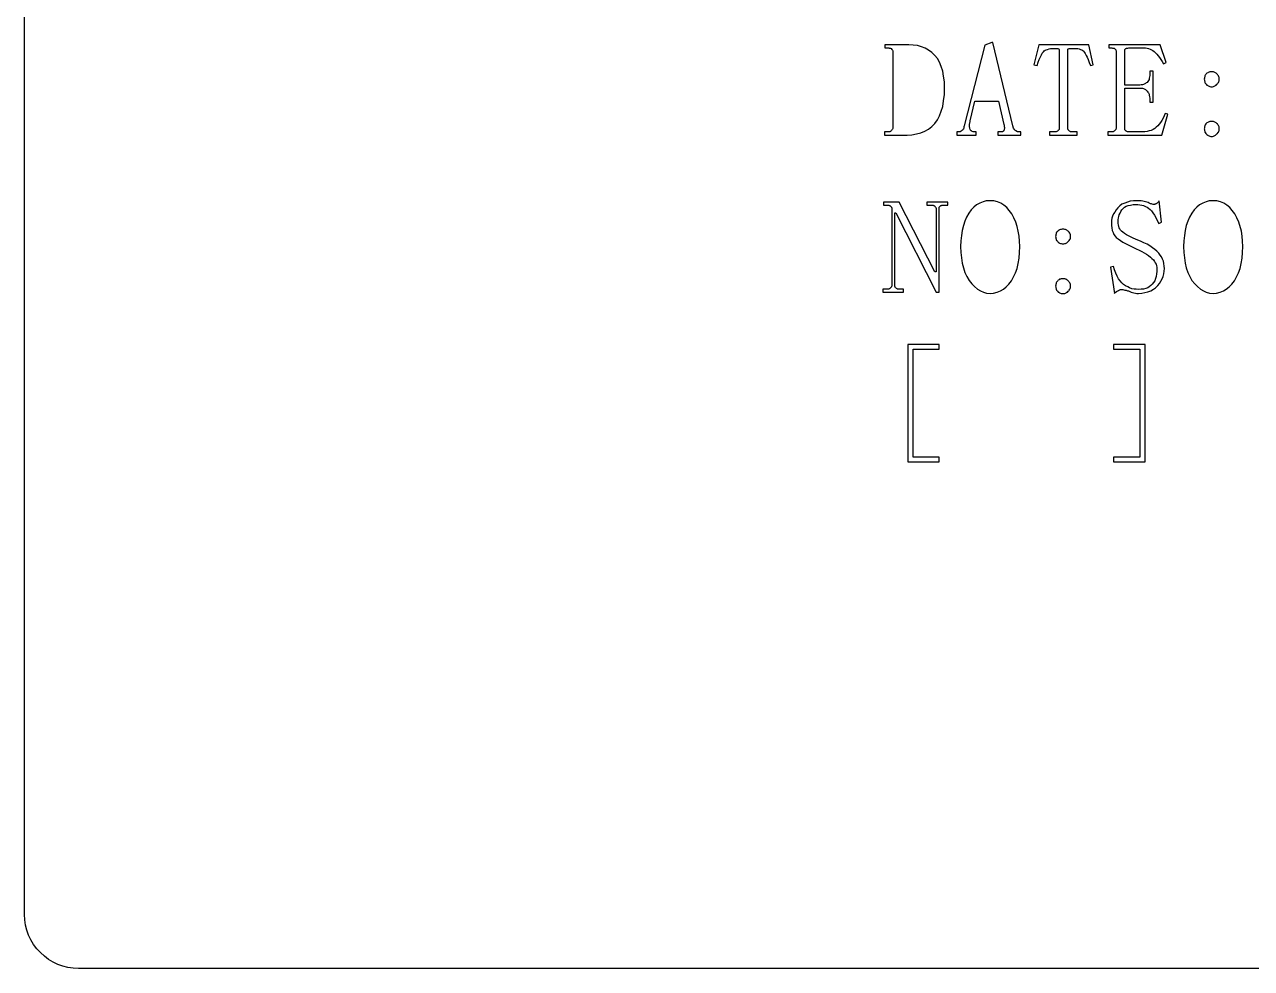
# Model space of a CAD drawing. Extents: x -166 to 204, y -124 to 146.
# Drawn here: x -166.09 to -120.7, y -124.14 to -89.2 of the extents above; entities that cross this region are included whole.
import ezdxf

# ---------------------------------------------------------------- set-up
doc = ezdxf.new("R2010")
doc.units = 0
doc.header["$MEASUREMENT"] = 0
doc.layers.get('0').update_dxf_attribs({"linetype": 'CONTINUOUS'})

msp = doc.modelspace()

# ---------------------------------------------------------------- linework, layer by layer
msp.add_lwpolyline([(-166.094004, 143.864004, -0.414214), (-164.094004, 145.863994), (-164.094004, 145.863994), (201.905996, 145.863994), (201.905996, 145.863994, -0.414214), (203.905996, 143.864004), (203.905996, 143.864004), (203.905996, -122.135996), (203.905996, -122.135996, -0.414214), (201.905996, -124.135996), (201.905996, -124.135996), (-164.094004, -124.135996), (-164.094004, -124.135996, -0.414214), (-166.094004, -122.135996), (-166.094004, -122.135996), (-166.094004, 143.864004)], format="xyb")
for points in [[(-130.27, -89.87), (-130.3, -89.87), (-130.3, -89.87), (-130.57, -89.96), (-130.57, -89.96), (-131.33, -92.95), (-131.33, -92.95), (-131.34, -92.98), (-131.34, -92.98), (-131.34, -93.01), (-131.34, -93.01), (-131.36, -93.07), (-131.36, -93.07), (-131.38, -93.09), (-131.38, -93.09), (-131.39, -93.11), (-131.39, -93.11), (-131.41, -93.12), (-131.41, -93.12), (-131.44, -93.15), (-131.44, -93.15), (-131.48, -93.17), (-131.48, -93.17), (-131.6, -93.17), (-131.6, -93.17), (-131.6, -93.29), (-131.6, -93.29), (-130.88, -93.29), (-130.88, -93.29), (-130.88, -93.17), (-130.88, -93.17), (-131, -93.17), (-131, -93.17), (-131.03, -93.16), (-131.03, -93.16), (-131.06, -93.14), (-131.06, -93.14), (-131.08, -93.13), (-131.08, -93.13), (-131.1, -93.11), (-131.1, -93.11), (-131.11, -93.09), (-131.11, -93.09), (-131.12, -93.04), (-131.12, -93.04), (-131.12, -93.02), (-131.12, -93.02), (-131.13, -93), (-131.13, -93), (-131.13, -92.88), (-131.13, -92.88), (-131.12, -92.85), (-131.12, -92.85), (-131.12, -92.83), (-131.12, -92.83), (-131.11, -92.8), (-131.11, -92.8), (-131.11, -92.77), (-131.11, -92.77), (-130.93, -92.04), (-130.93, -92.04), (-130.06, -92.04), (-130.06, -92.04), (-129.86, -92.9), (-129.86, -92.9), (-129.85, -92.91), (-129.85, -92.91), (-129.85, -92.97), (-129.85, -92.97), (-129.84, -93.01), (-129.84, -93.01), (-129.84, -93.05), (-129.84, -93.05), (-129.85, -93.07), (-129.85, -93.07), (-129.85, -93.11), (-129.85, -93.11), (-129.86, -93.12), (-129.86, -93.12), (-129.87, -93.14), (-129.87, -93.14), (-129.88, -93.15), (-129.88, -93.15), (-129.9, -93.16), (-129.9, -93.16), (-129.91, -93.17), (-129.91, -93.17), (-130.08, -93.17), (-130.08, -93.17), (-130.08, -93.29), (-130.08, -93.29), (-129.23, -93.29), (-129.23, -93.29), (-129.23, -93.17), (-129.23, -93.17), (-129.36, -93.17), (-129.36, -93.17), (-129.42, -93.14), (-129.42, -93.14), (-129.43, -93.12), (-129.43, -93.12), (-129.45, -93.11), (-129.45, -93.11), (-129.47, -93.09), (-129.47, -93.09), (-129.48, -93.07), (-129.48, -93.07), (-129.5, -93.04), (-129.5, -93.04), (-129.53, -92.95), (-129.53, -92.95), (-130.27, -89.87)], [(-133.38, -89.95), (-134.26, -89.95), (-134.26, -89.95), (-134.26, -90.06), (-134.26, -90.06), (-134.12, -90.06), (-134.12, -90.06), (-134.1, -90.07), (-134.1, -90.07), (-134.06, -90.07), (-134.06, -90.07), (-134.05, -90.08), (-134.05, -90.08), (-134.03, -90.09), (-134.03, -90.09), (-134, -90.12), (-134, -90.12), (-133.99, -90.14), (-133.99, -90.14), (-133.98, -90.15), (-133.98, -90.15), (-133.97, -90.17), (-133.97, -90.17), (-133.97, -93.05), (-133.97, -93.05), (-133.98, -93.07), (-133.98, -93.07), (-133.99, -93.08), (-133.99, -93.08), (-134, -93.1), (-134, -93.1), (-134.02, -93.12), (-134.02, -93.12), (-134.03, -93.14), (-134.03, -93.14), (-134.05, -93.15), (-134.05, -93.15), (-134.06, -93.16), (-134.06, -93.16), (-134.08, -93.17), (-134.08, -93.17), (-134.28, -93.17), (-134.28, -93.17), (-134.28, -93.29), (-134.28, -93.29), (-133.44, -93.29), (-133.44, -93.29), (-133.26, -93.28), (-133.26, -93.28), (-133.09, -93.25), (-133.09, -93.25), (-132.93, -93.21), (-132.93, -93.21), (-132.78, -93.15), (-132.78, -93.15), (-132.65, -93.07), (-132.65, -93.07), (-132.53, -92.97), (-132.53, -92.97), (-132.42, -92.86), (-132.42, -92.86), (-132.32, -92.73), (-132.32, -92.73), (-132.24, -92.58), (-132.24, -92.58), (-132.18, -92.41), (-132.18, -92.41), (-132.12, -92.23), (-132.12, -92.23), (-132.09, -92.02), (-132.09, -92.02), (-132.06, -91.79), (-132.06, -91.79), (-132.06, -91.32), (-132.06, -91.32), (-132.09, -91.11), (-132.09, -91.11), (-132.12, -90.92), (-132.12, -90.92), (-132.18, -90.75), (-132.18, -90.75), (-132.24, -90.59), (-132.24, -90.59), (-132.32, -90.46), (-132.32, -90.46), (-132.42, -90.34), (-132.42, -90.34), (-132.53, -90.23), (-132.53, -90.23), (-132.65, -90.15), (-132.65, -90.15), (-132.77, -90.08), (-132.77, -90.08), (-132.91, -90.02), (-132.91, -90.02), (-133.06, -89.98), (-133.06, -89.98), (-133.22, -89.96), (-133.22, -89.96), (-133.38, -89.95)], [(-128.17, -93.29), (-127.15, -93.29), (-127.15, -93.29), (-127.15, -93.17), (-127.15, -93.17), (-127.32, -93.17), (-127.32, -93.17), (-127.34, -93.17), (-127.34, -93.17), (-127.37, -93.17), (-127.37, -93.17), (-127.39, -93.17), (-127.39, -93.17), (-127.41, -93.16), (-127.41, -93.16), (-127.43, -93.15), (-127.43, -93.15), (-127.44, -93.14), (-127.44, -93.14), (-127.46, -93.12), (-127.46, -93.12), (-127.47, -93.11), (-127.47, -93.11), (-127.48, -93.1), (-127.48, -93.1), (-127.48, -93.08), (-127.48, -93.08), (-127.49, -93.07), (-127.49, -93.07), (-127.49, -93.05), (-127.49, -93.05), (-127.49, -93.03), (-127.49, -93.03), (-127.5, -93.01), (-127.5, -93.01), (-127.5, -90.3), (-127.5, -90.3), (-127.5, -90.25), (-127.5, -90.25), (-127.49, -90.21), (-127.49, -90.21), (-127.49, -90.18), (-127.49, -90.18), (-127.49, -90.15), (-127.49, -90.15), (-127.49, -90.13), (-127.49, -90.13), (-127.49, -90.11), (-127.49, -90.11), (-127.48, -90.1), (-127.48, -90.1), (-127.47, -90.1), (-127.47, -90.1), (-127.45, -90.09), (-127.45, -90.09), (-127.43, -90.09), (-127.43, -90.09), (-127.4, -90.09), (-127.4, -90.09), (-127.36, -90.09), (-127.36, -90.09), (-127.32, -90.09), (-127.32, -90.09), (-127.27, -90.09), (-127.27, -90.09), (-127.2, -90.09), (-127.2, -90.09), (-127.13, -90.09), (-127.13, -90.09), (-127.07, -90.1), (-127.07, -90.1), (-127.02, -90.12), (-127.02, -90.12), (-126.97, -90.14), (-126.97, -90.14), (-126.94, -90.16), (-126.94, -90.16), (-126.91, -90.19), (-126.91, -90.19), (-126.88, -90.23), (-126.88, -90.23), (-126.85, -90.27), (-126.85, -90.27), (-126.82, -90.34), (-126.82, -90.34), (-126.78, -90.41), (-126.78, -90.41), (-126.74, -90.5), (-126.74, -90.5), (-126.7, -90.6), (-126.7, -90.6), (-126.66, -90.71), (-126.66, -90.71), (-126.56, -90.69), (-126.56, -90.69), (-126.72, -89.95), (-126.72, -89.95), (-128.57, -89.95), (-128.57, -89.95), (-128.75, -90.69), (-128.75, -90.69), (-128.63, -90.71), (-128.63, -90.71), (-128.59, -90.59), (-128.59, -90.59), (-128.55, -90.49), (-128.55, -90.49), (-128.51, -90.4), (-128.51, -90.4), (-128.47, -90.32), (-128.47, -90.32), (-128.44, -90.26), (-128.44, -90.26), (-128.4, -90.21), (-128.4, -90.21), (-128.37, -90.17), (-128.37, -90.17), (-128.33, -90.15), (-128.33, -90.15), (-128.29, -90.13), (-128.29, -90.13), (-128.25, -90.12), (-128.25, -90.12), (-128.19, -90.1), (-128.19, -90.1), (-128.13, -90.09), (-128.13, -90.09), (-128.07, -90.09), (-128.07, -90.09), (-127.99, -90.09), (-127.99, -90.09), (-127.96, -90.09), (-127.96, -90.09), (-127.93, -90.09), (-127.93, -90.09), (-127.9, -90.09), (-127.9, -90.09), (-127.88, -90.09), (-127.88, -90.09), (-127.86, -90.09), (-127.86, -90.09), (-127.84, -90.1), (-127.84, -90.1), (-127.83, -90.1), (-127.83, -90.1), (-127.83, -90.11), (-127.83, -90.11), (-127.82, -90.12), (-127.82, -90.12), (-127.82, -90.14), (-127.82, -90.14), (-127.81, -90.17), (-127.81, -90.17), (-127.81, -90.2), (-127.81, -90.2), (-127.81, -90.23), (-127.81, -90.23), (-127.81, -90.27), (-127.81, -90.27), (-127.81, -93.01), (-127.81, -93.01), (-127.81, -93.03), (-127.81, -93.03), (-127.81, -93.05), (-127.81, -93.05), (-127.82, -93.07), (-127.82, -93.07), (-127.82, -93.08), (-127.82, -93.08), (-127.83, -93.1), (-127.83, -93.1), (-127.84, -93.11), (-127.84, -93.11), (-127.86, -93.12), (-127.86, -93.12), (-127.87, -93.14), (-127.87, -93.14), (-127.88, -93.15), (-127.88, -93.15), (-127.9, -93.16), (-127.9, -93.16), (-127.92, -93.17), (-127.92, -93.17), (-127.94, -93.17), (-127.94, -93.17), (-127.97, -93.17), (-127.97, -93.17), (-127.99, -93.17), (-127.99, -93.17), (-128.17, -93.17), (-128.17, -93.17), (-128.17, -93.29)], [(-125.98, -89.95), (-125.98, -90.06), (-125.98, -90.06), (-125.89, -90.06), (-125.89, -90.06), (-125.87, -90.06), (-125.87, -90.06), (-125.84, -90.07), (-125.84, -90.07), (-125.82, -90.07), (-125.82, -90.07), (-125.8, -90.07), (-125.8, -90.07), (-125.78, -90.08), (-125.78, -90.08), (-125.77, -90.09), (-125.77, -90.09), (-125.76, -90.1), (-125.76, -90.1), (-125.74, -90.11), (-125.74, -90.11), (-125.73, -90.12), (-125.73, -90.12), (-125.72, -90.14), (-125.72, -90.14), (-125.72, -90.15), (-125.72, -90.15), (-125.71, -90.17), (-125.71, -90.17), (-125.71, -90.19), (-125.71, -90.19), (-125.71, -90.21), (-125.71, -90.21), (-125.71, -93.01), (-125.71, -93.01), (-125.71, -93.03), (-125.71, -93.03), (-125.71, -93.05), (-125.71, -93.05), (-125.72, -93.07), (-125.72, -93.07), (-125.72, -93.08), (-125.72, -93.08), (-125.73, -93.1), (-125.73, -93.1), (-125.74, -93.11), (-125.74, -93.11), (-125.76, -93.12), (-125.76, -93.12), (-125.77, -93.14), (-125.77, -93.14), (-125.78, -93.15), (-125.78, -93.15), (-125.8, -93.16), (-125.8, -93.16), (-125.82, -93.17), (-125.82, -93.17), (-125.84, -93.17), (-125.84, -93.17), (-125.87, -93.17), (-125.87, -93.17), (-125.89, -93.17), (-125.89, -93.17), (-126.01, -93.17), (-126.01, -93.17), (-126.01, -93.29), (-126.01, -93.29), (-124.02, -93.29), (-124.02, -93.29), (-123.8, -92.52), (-123.8, -92.52), (-123.89, -92.49), (-123.89, -92.49), (-123.93, -92.58), (-123.93, -92.58), (-123.97, -92.67), (-123.97, -92.67), (-124.02, -92.75), (-124.02, -92.75), (-124.06, -92.83), (-124.06, -92.83), (-124.11, -92.89), (-124.11, -92.89), (-124.16, -92.95), (-124.16, -92.95), (-124.22, -93), (-124.22, -93), (-124.28, -93.05), (-124.28, -93.05), (-124.34, -93.08), (-124.34, -93.08), (-124.41, -93.12), (-124.41, -93.12), (-124.48, -93.14), (-124.48, -93.14), (-124.56, -93.16), (-124.56, -93.16), (-124.64, -93.17), (-124.64, -93.17), (-124.72, -93.17), (-124.72, -93.17), (-125.22, -93.17), (-125.22, -93.17), (-125.24, -93.17), (-125.24, -93.17), (-125.27, -93.17), (-125.27, -93.17), (-125.29, -93.17), (-125.29, -93.17), (-125.31, -93.16), (-125.31, -93.16), (-125.33, -93.15), (-125.33, -93.15), (-125.34, -93.14), (-125.34, -93.14), (-125.36, -93.12), (-125.36, -93.12), (-125.37, -93.11), (-125.37, -93.11), (-125.38, -93.1), (-125.38, -93.1), (-125.38, -93.08), (-125.38, -93.08), (-125.39, -93.07), (-125.39, -93.07), (-125.39, -93.05), (-125.39, -93.05), (-125.39, -93.03), (-125.39, -93.03), (-125.39, -93.01), (-125.39, -93.01), (-125.39, -91.55), (-125.39, -91.55), (-124.83, -91.55), (-124.83, -91.55), (-124.78, -91.55), (-124.78, -91.55), (-124.73, -91.56), (-124.73, -91.56), (-124.69, -91.57), (-124.69, -91.57), (-124.65, -91.59), (-124.65, -91.59), (-124.62, -91.61), (-124.62, -91.61), (-124.59, -91.63), (-124.59, -91.63), (-124.56, -91.66), (-124.56, -91.66), (-124.53, -91.7), (-124.53, -91.7), (-124.51, -91.73), (-124.51, -91.73), (-124.49, -91.78), (-124.49, -91.78), (-124.48, -91.82), (-124.48, -91.82), (-124.47, -91.87), (-124.47, -91.87), (-124.46, -91.93), (-124.46, -91.93), (-124.46, -91.99), (-124.46, -91.99), (-124.46, -92.07), (-124.46, -92.07), (-124.34, -92.07), (-124.34, -92.07), (-124.34, -90.92), (-124.34, -90.92), (-124.46, -90.92), (-124.46, -90.92), (-124.46, -91.04), (-124.46, -91.04), (-124.46, -91.09), (-124.46, -91.09), (-124.47, -91.14), (-124.47, -91.14), (-124.48, -91.19), (-124.48, -91.19), (-124.49, -91.23), (-124.49, -91.23), (-124.51, -91.27), (-124.51, -91.27), (-124.53, -91.31), (-124.53, -91.31), (-124.56, -91.34), (-124.56, -91.34), (-124.59, -91.36), (-124.59, -91.36), (-124.62, -91.38), (-124.62, -91.38), (-124.65, -91.4), (-124.65, -91.4), (-124.69, -91.42), (-124.69, -91.42), (-124.73, -91.43), (-124.73, -91.43), (-124.78, -91.43), (-124.78, -91.43), (-124.83, -91.44), (-124.83, -91.44), (-125.39, -91.44), (-125.39, -91.44), (-125.39, -90.21), (-125.39, -90.21), (-125.39, -90.19), (-125.39, -90.19), (-125.39, -90.17), (-125.39, -90.17), (-125.39, -90.15), (-125.39, -90.15), (-125.38, -90.14), (-125.38, -90.14), (-125.38, -90.12), (-125.38, -90.12), (-125.37, -90.11), (-125.37, -90.11), (-125.36, -90.1), (-125.36, -90.1), (-125.34, -90.09), (-125.34, -90.09), (-125.33, -90.08), (-125.33, -90.08), (-125.31, -90.07), (-125.31, -90.07), (-125.29, -90.07), (-125.29, -90.07), (-125.27, -90.07), (-125.27, -90.07), (-125.24, -90.06), (-125.24, -90.06), (-125.22, -90.06), (-125.22, -90.06), (-124.68, -90.06), (-124.68, -90.06), (-124.62, -90.06), (-124.62, -90.06), (-124.56, -90.07), (-124.56, -90.07), (-124.51, -90.09), (-124.51, -90.09), (-124.45, -90.11), (-124.45, -90.11), (-124.4, -90.13), (-124.4, -90.13), (-124.35, -90.16), (-124.35, -90.16), (-124.3, -90.2), (-124.3, -90.2), (-124.25, -90.25), (-124.25, -90.25), (-124.2, -90.3), (-124.2, -90.3), (-124.15, -90.36), (-124.15, -90.36), (-124.1, -90.42), (-124.1, -90.42), (-124.05, -90.49), (-124.05, -90.49), (-124, -90.57), (-124, -90.57), (-123.96, -90.65), (-123.96, -90.65), (-123.86, -90.61), (-123.86, -90.61), (-124.08, -89.95), (-124.08, -89.95), (-125.98, -89.95)], [(-121.9, -91.26), (-121.9, -91.22), (-121.9, -91.22), (-121.9, -91.19), (-121.9, -91.19), (-121.9, -91.16), (-121.9, -91.16), (-121.91, -91.13), (-121.91, -91.13), (-121.92, -91.1), (-121.92, -91.1), (-121.94, -91.07), (-121.94, -91.07), (-121.96, -91.05), (-121.96, -91.05), (-121.98, -91.02), (-121.98, -91.02), (-122.01, -91), (-122.01, -91), (-122.03, -90.99), (-122.03, -90.99), (-122.05, -90.97), (-122.05, -90.97), (-122.08, -90.96), (-122.08, -90.96), (-122.11, -90.95), (-122.11, -90.95), (-122.14, -90.95), (-122.14, -90.95), (-122.17, -90.95), (-122.17, -90.95), (-122.2, -90.95), (-122.2, -90.95), (-122.24, -90.95), (-122.24, -90.95), (-122.27, -90.96), (-122.27, -90.96), (-122.3, -90.97), (-122.3, -90.97), (-122.32, -90.99), (-122.32, -90.99), (-122.35, -91), (-122.35, -91), (-122.37, -91.02), (-122.37, -91.02), (-122.39, -91.05), (-122.39, -91.05), (-122.41, -91.07), (-122.41, -91.07), (-122.42, -91.1), (-122.42, -91.1), (-122.43, -91.13), (-122.43, -91.13), (-122.44, -91.16), (-122.44, -91.16), (-122.44, -91.19), (-122.44, -91.19), (-122.45, -91.22), (-122.45, -91.22), (-122.44, -91.26), (-122.44, -91.26), (-122.44, -91.28), (-122.44, -91.28), (-122.43, -91.31), (-122.43, -91.31), (-122.42, -91.34), (-122.42, -91.34), (-122.41, -91.37), (-122.41, -91.37), (-122.39, -91.39), (-122.39, -91.39), (-122.37, -91.41), (-122.37, -91.41), (-122.35, -91.44), (-122.35, -91.44), (-122.32, -91.45), (-122.32, -91.45), (-122.3, -91.47), (-122.3, -91.47), (-122.27, -91.48), (-122.27, -91.48), (-122.24, -91.49), (-122.24, -91.49), (-122.2, -91.5), (-122.2, -91.5), (-122.17, -91.5), (-122.17, -91.5), (-122.14, -91.5), (-122.14, -91.5), (-122.11, -91.49), (-122.11, -91.49), (-122.08, -91.48), (-122.08, -91.48), (-122.05, -91.47), (-122.05, -91.47), (-122.03, -91.45), (-122.03, -91.45), (-122.01, -91.44), (-122.01, -91.44), (-121.98, -91.41), (-121.98, -91.41), (-121.96, -91.39), (-121.96, -91.39), (-121.94, -91.37), (-121.94, -91.37), (-121.92, -91.34), (-121.92, -91.34), (-121.91, -91.31), (-121.91, -91.31), (-121.9, -91.28), (-121.9, -91.28), (-121.9, -91.26)], [(-121.9, -93.09), (-121.9, -93.06), (-121.9, -93.06), (-121.9, -93.03), (-121.9, -93.03), (-121.9, -92.99), (-121.9, -92.99), (-121.91, -92.96), (-121.91, -92.96), (-121.92, -92.94), (-121.92, -92.94), (-121.94, -92.91), (-121.94, -92.91), (-121.96, -92.88), (-121.96, -92.88), (-121.98, -92.86), (-121.98, -92.86), (-122.01, -92.84), (-122.01, -92.84), (-122.03, -92.83), (-122.03, -92.83), (-122.05, -92.81), (-122.05, -92.81), (-122.08, -92.8), (-122.08, -92.8), (-122.11, -92.79), (-122.11, -92.79), (-122.14, -92.79), (-122.14, -92.79), (-122.17, -92.79), (-122.17, -92.79), (-122.2, -92.79), (-122.2, -92.79), (-122.24, -92.79), (-122.24, -92.79), (-122.27, -92.8), (-122.27, -92.8), (-122.3, -92.81), (-122.3, -92.81), (-122.32, -92.83), (-122.32, -92.83), (-122.35, -92.84), (-122.35, -92.84), (-122.37, -92.86), (-122.37, -92.86), (-122.39, -92.88), (-122.39, -92.88), (-122.41, -92.91), (-122.41, -92.91), (-122.42, -92.94), (-122.42, -92.94), (-122.43, -92.96), (-122.43, -92.96), (-122.44, -92.99), (-122.44, -92.99), (-122.44, -93.03), (-122.44, -93.03), (-122.45, -93.06), (-122.45, -93.06), (-122.44, -93.09), (-122.44, -93.09), (-122.44, -93.12), (-122.44, -93.12), (-122.43, -93.15), (-122.43, -93.15), (-122.42, -93.18), (-122.42, -93.18), (-122.41, -93.2), (-122.41, -93.2), (-122.39, -93.23), (-122.39, -93.23), (-122.37, -93.25), (-122.37, -93.25), (-122.35, -93.27), (-122.35, -93.27), (-122.32, -93.29), (-122.32, -93.29), (-122.3, -93.31), (-122.3, -93.31), (-122.27, -93.32), (-122.27, -93.32), (-122.24, -93.33), (-122.24, -93.33), (-122.2, -93.34), (-122.2, -93.34), (-122.17, -93.34), (-122.17, -93.34), (-122.14, -93.34), (-122.14, -93.34), (-122.11, -93.33), (-122.11, -93.33), (-122.08, -93.32), (-122.08, -93.32), (-122.05, -93.31), (-122.05, -93.31), (-122.03, -93.29), (-122.03, -93.29), (-122.01, -93.27), (-122.01, -93.27), (-121.98, -93.25), (-121.98, -93.25), (-121.96, -93.23), (-121.96, -93.23), (-121.94, -93.2), (-121.94, -93.2), (-121.92, -93.18), (-121.92, -93.18), (-121.91, -93.15), (-121.91, -93.15), (-121.9, -93.12), (-121.9, -93.12), (-121.9, -93.09)], [(-132.37, -98.35), (-132.42, -98.35), (-132.42, -98.35), (-133.74, -95.77), (-133.74, -95.77), (-134.31, -95.77), (-134.31, -95.77), (-134.31, -95.88), (-134.31, -95.88), (-134.19, -95.88), (-134.19, -95.88), (-134.17, -95.89), (-134.17, -95.89), (-134.14, -95.89), (-134.14, -95.89), (-134.12, -95.89), (-134.12, -95.89), (-134.1, -95.9), (-134.1, -95.9), (-134.08, -95.9), (-134.08, -95.9), (-134.07, -95.91), (-134.07, -95.91), (-134.06, -95.92), (-134.06, -95.92), (-134.04, -95.93), (-134.04, -95.93), (-134.03, -95.95), (-134.03, -95.95), (-134.02, -95.96), (-134.02, -95.96), (-134.02, -95.98), (-134.02, -95.98), (-134.01, -95.99), (-134.01, -95.99), (-134.01, -96.01), (-134.01, -96.01), (-134.01, -96.03), (-134.01, -96.03), (-134.01, -98.83), (-134.01, -98.83), (-134.01, -98.86), (-134.01, -98.86), (-134.01, -98.87), (-134.01, -98.87), (-134.02, -98.89), (-134.02, -98.89), (-134.02, -98.91), (-134.02, -98.91), (-134.03, -98.92), (-134.03, -98.92), (-134.04, -98.94), (-134.04, -98.94), (-134.06, -98.95), (-134.06, -98.95), (-134.07, -98.96), (-134.07, -98.96), (-134.08, -98.97), (-134.08, -98.97), (-134.1, -98.98), (-134.1, -98.98), (-134.12, -98.99), (-134.12, -98.99), (-134.14, -98.99), (-134.14, -98.99), (-134.17, -99), (-134.17, -99), (-134.19, -99), (-134.19, -99), (-134.34, -99), (-134.34, -99), (-134.34, -99.11), (-134.34, -99.11), (-133.57, -99.11), (-133.57, -99.11), (-133.57, -99), (-133.57, -99), (-133.72, -99), (-133.72, -99), (-133.74, -99), (-133.74, -99), (-133.77, -98.99), (-133.77, -98.99), (-133.79, -98.99), (-133.79, -98.99), (-133.81, -98.98), (-133.81, -98.98), (-133.83, -98.97), (-133.83, -98.97), (-133.84, -98.96), (-133.84, -98.96), (-133.86, -98.95), (-133.86, -98.95), (-133.87, -98.94), (-133.87, -98.94), (-133.88, -98.92), (-133.88, -98.92), (-133.88, -98.91), (-133.88, -98.91), (-133.89, -98.89), (-133.89, -98.89), (-133.89, -98.87), (-133.89, -98.87), (-133.89, -98.86), (-133.89, -98.86), (-133.89, -98.83), (-133.89, -98.83), (-133.89, -96.17), (-133.89, -96.17), (-133.86, -96.17), (-133.86, -96.17), (-132.37, -99.11), (-132.37, -99.11), (-132.26, -99.11), (-132.26, -99.11), (-132.26, -96.03), (-132.26, -96.03), (-132.26, -96.01), (-132.26, -96.01), (-132.26, -95.99), (-132.26, -95.99), (-132.25, -95.98), (-132.25, -95.98), (-132.25, -95.96), (-132.25, -95.96), (-132.24, -95.95), (-132.24, -95.95), (-132.23, -95.93), (-132.23, -95.93), (-132.22, -95.92), (-132.22, -95.92), (-132.2, -95.91), (-132.2, -95.91), (-132.19, -95.9), (-132.19, -95.9), (-132.17, -95.9), (-132.17, -95.9), (-132.15, -95.89), (-132.15, -95.89), (-132.13, -95.89), (-132.13, -95.89), (-132.11, -95.89), (-132.11, -95.89), (-132.08, -95.88), (-132.08, -95.88), (-131.93, -95.88), (-131.93, -95.88), (-131.93, -95.77), (-131.93, -95.77), (-132.71, -95.77), (-132.71, -95.77), (-132.71, -95.88), (-132.71, -95.88), (-132.56, -95.88), (-132.56, -95.88), (-132.53, -95.89), (-132.53, -95.89), (-132.51, -95.89), (-132.51, -95.89), (-132.48, -95.89), (-132.48, -95.89), (-132.46, -95.9), (-132.46, -95.9), (-132.45, -95.9), (-132.45, -95.9), (-132.43, -95.91), (-132.43, -95.91), (-132.42, -95.92), (-132.42, -95.92), (-132.41, -95.93), (-132.41, -95.93), (-132.4, -95.95), (-132.4, -95.95), (-132.39, -95.96), (-132.39, -95.96), (-132.38, -95.98), (-132.38, -95.98), (-132.37, -95.99), (-132.37, -95.99), (-132.37, -96.01), (-132.37, -96.01), (-132.37, -96.03), (-132.37, -96.03), (-132.37, -98.35)], [(-130.37, -95.72), (-130.51, -95.73), (-130.51, -95.73), (-130.63, -95.76), (-130.63, -95.76), (-130.75, -95.81), (-130.75, -95.81), (-130.87, -95.87), (-130.87, -95.87), (-130.97, -95.96), (-130.97, -95.96), (-131.07, -96.06), (-131.07, -96.06), (-131.16, -96.18), (-131.16, -96.18), (-131.24, -96.33), (-131.24, -96.33), (-131.3, -96.48), (-131.3, -96.48), (-131.36, -96.64), (-131.36, -96.64), (-131.4, -96.82), (-131.4, -96.82), (-131.43, -97.01), (-131.43, -97.01), (-131.45, -97.21), (-131.45, -97.21), (-131.46, -97.42), (-131.46, -97.42), (-131.45, -97.64), (-131.45, -97.64), (-131.43, -97.84), (-131.43, -97.84), (-131.4, -98.03), (-131.4, -98.03), (-131.36, -98.21), (-131.36, -98.21), (-131.3, -98.38), (-131.3, -98.38), (-131.23, -98.53), (-131.23, -98.53), (-131.15, -98.67), (-131.15, -98.67), (-131.05, -98.8), (-131.05, -98.8), (-130.95, -98.9), (-130.95, -98.9), (-130.84, -98.99), (-130.84, -98.99), (-130.73, -99.06), (-130.73, -99.06), (-130.62, -99.11), (-130.62, -99.11), (-130.5, -99.14), (-130.5, -99.14), (-130.37, -99.15), (-130.37, -99.15), (-130.24, -99.14), (-130.24, -99.14), (-130.11, -99.11), (-130.11, -99.11), (-129.99, -99.06), (-129.99, -99.06), (-129.88, -99), (-129.88, -99), (-129.77, -98.91), (-129.77, -98.91), (-129.68, -98.81), (-129.68, -98.81), (-129.58, -98.68), (-129.58, -98.68), (-129.5, -98.54), (-129.5, -98.54), (-129.43, -98.39), (-129.43, -98.39), (-129.37, -98.23), (-129.37, -98.23), (-129.33, -98.04), (-129.33, -98.04), (-129.3, -97.85), (-129.3, -97.85), (-129.28, -97.64), (-129.28, -97.64), (-129.27, -97.42), (-129.27, -97.42), (-129.28, -97.22), (-129.28, -97.22), (-129.3, -97.03), (-129.3, -97.03), (-129.33, -96.85), (-129.33, -96.85), (-129.37, -96.68), (-129.37, -96.68), (-129.42, -96.51), (-129.42, -96.51), (-129.49, -96.36), (-129.49, -96.36), (-129.57, -96.21), (-129.57, -96.21), (-129.66, -96.08), (-129.66, -96.08), (-129.75, -95.97), (-129.75, -95.97), (-129.86, -95.88), (-129.86, -95.88), (-129.97, -95.81), (-129.97, -95.81), (-130.1, -95.76), (-130.1, -95.76), (-130.23, -95.73), (-130.23, -95.73), (-130.37, -95.72)], [(-125.11, -97.43), (-124.97, -97.5), (-124.97, -97.5), (-124.86, -97.55), (-124.86, -97.55), (-124.76, -97.6), (-124.76, -97.6), (-124.67, -97.65), (-124.67, -97.65), (-124.58, -97.7), (-124.58, -97.7), (-124.51, -97.75), (-124.51, -97.75), (-124.44, -97.81), (-124.44, -97.81), (-124.38, -97.86), (-124.38, -97.86), (-124.33, -97.91), (-124.33, -97.91), (-124.29, -97.97), (-124.29, -97.97), (-124.26, -98.02), (-124.26, -98.02), (-124.23, -98.07), (-124.23, -98.07), (-124.21, -98.13), (-124.21, -98.13), (-124.2, -98.18), (-124.2, -98.18), (-124.2, -98.23), (-124.2, -98.23), (-124.2, -98.34), (-124.2, -98.34), (-124.21, -98.43), (-124.21, -98.43), (-124.23, -98.52), (-124.23, -98.52), (-124.25, -98.6), (-124.25, -98.6), (-124.28, -98.68), (-124.28, -98.68), (-124.32, -98.75), (-124.32, -98.75), (-124.37, -98.81), (-124.37, -98.81), (-124.42, -98.86), (-124.42, -98.86), (-124.48, -98.91), (-124.48, -98.91), (-124.54, -98.94), (-124.54, -98.94), (-124.61, -98.97), (-124.61, -98.97), (-124.69, -98.99), (-124.69, -98.99), (-124.78, -99), (-124.78, -99), (-124.87, -99.01), (-124.87, -99.01), (-124.96, -99), (-124.96, -99), (-125.04, -98.99), (-125.04, -98.99), (-125.13, -98.98), (-125.13, -98.98), (-125.21, -98.95), (-125.21, -98.95), (-125.28, -98.91), (-125.28, -98.91), (-125.36, -98.87), (-125.36, -98.87), (-125.43, -98.82), (-125.43, -98.82), (-125.5, -98.76), (-125.5, -98.76), (-125.56, -98.69), (-125.56, -98.69), (-125.62, -98.61), (-125.62, -98.61), (-125.67, -98.51), (-125.67, -98.51), (-125.72, -98.4), (-125.72, -98.4), (-125.77, -98.28), (-125.77, -98.28), (-125.81, -98.15), (-125.81, -98.15), (-125.92, -98.18), (-125.92, -98.18), (-125.77, -99.15), (-125.77, -99.15), (-125.75, -99.13), (-125.75, -99.13), (-125.73, -99.11), (-125.73, -99.11), (-125.71, -99.1), (-125.71, -99.1), (-125.69, -99.08), (-125.69, -99.08), (-125.67, -99.07), (-125.67, -99.07), (-125.65, -99.06), (-125.65, -99.06), (-125.63, -99.05), (-125.63, -99.05), (-125.62, -99.04), (-125.62, -99.04), (-125.6, -99.03), (-125.6, -99.03), (-125.58, -99.02), (-125.58, -99.02), (-125.57, -99.02), (-125.57, -99.02), (-125.55, -99.01), (-125.55, -99.01), (-125.53, -99.01), (-125.53, -99.01), (-125.52, -99.01), (-125.52, -99.01), (-125.49, -99.01), (-125.49, -99.01), (-125.46, -99.01), (-125.46, -99.01), (-125.42, -99.02), (-125.42, -99.02), (-125.38, -99.03), (-125.38, -99.03), (-125.34, -99.03), (-125.34, -99.03), (-125.29, -99.05), (-125.29, -99.05), (-125.25, -99.06), (-125.25, -99.06), (-125.2, -99.08), (-125.2, -99.08), (-125.15, -99.1), (-125.15, -99.1), (-125.1, -99.12), (-125.1, -99.12), (-125.05, -99.13), (-125.05, -99.13), (-124.99, -99.14), (-124.99, -99.14), (-124.94, -99.15), (-124.94, -99.15), (-124.88, -99.15), (-124.88, -99.15), (-124.76, -99.14), (-124.76, -99.14), (-124.64, -99.12), (-124.64, -99.12), (-124.53, -99.09), (-124.53, -99.09), (-124.42, -99.05), (-124.42, -99.05), (-124.33, -99), (-124.33, -99), (-124.25, -98.94), (-124.25, -98.94), (-124.17, -98.86), (-124.17, -98.86), (-124.1, -98.78), (-124.1, -98.78), (-124.05, -98.7), (-124.05, -98.7), (-124, -98.61), (-124, -98.61), (-123.97, -98.52), (-123.97, -98.52), (-123.94, -98.43), (-123.94, -98.43), (-123.93, -98.33), (-123.93, -98.33), (-123.92, -98.23), (-123.92, -98.23), (-123.93, -98.14), (-123.93, -98.14), (-123.94, -98.05), (-123.94, -98.05), (-123.96, -97.96), (-123.96, -97.96), (-123.99, -97.88), (-123.99, -97.88), (-124.03, -97.8), (-124.03, -97.8), (-124.08, -97.73), (-124.08, -97.73), (-124.13, -97.66), (-124.13, -97.66), (-124.2, -97.59), (-124.2, -97.59), (-124.27, -97.52), (-124.27, -97.52), (-124.36, -97.46), (-124.36, -97.46), (-124.46, -97.39), (-124.46, -97.39), (-124.56, -97.33), (-124.56, -97.33), (-124.68, -97.28), (-124.68, -97.28), (-124.81, -97.22), (-124.81, -97.22), (-124.96, -97.15), (-124.96, -97.15), (-125.1, -97.09), (-125.1, -97.09), (-125.22, -97.03), (-125.22, -97.03), (-125.32, -96.98), (-125.32, -96.98), (-125.4, -96.93), (-125.4, -96.93), (-125.46, -96.89), (-125.46, -96.89), (-125.51, -96.85), (-125.51, -96.85), (-125.54, -96.81), (-125.54, -96.81), (-125.57, -96.76), (-125.57, -96.76), (-125.59, -96.72), (-125.59, -96.72), (-125.61, -96.67), (-125.61, -96.67), (-125.62, -96.61), (-125.62, -96.61), (-125.63, -96.56), (-125.63, -96.56), (-125.63, -96.5), (-125.63, -96.5), (-125.63, -96.43), (-125.63, -96.43), (-125.62, -96.36), (-125.62, -96.36), (-125.61, -96.3), (-125.61, -96.3), (-125.59, -96.24), (-125.59, -96.24), (-125.56, -96.18), (-125.56, -96.18), (-125.53, -96.12), (-125.53, -96.12), (-125.5, -96.06), (-125.5, -96.06), (-125.45, -96.01), (-125.45, -96.01), (-125.4, -95.96), (-125.4, -95.96), (-125.33, -95.92), (-125.33, -95.92), (-125.26, -95.9), (-125.26, -95.9), (-125.18, -95.88), (-125.18, -95.88), (-125.08, -95.86), (-125.08, -95.86), (-124.98, -95.86), (-124.98, -95.86), (-124.9, -95.86), (-124.9, -95.86), (-124.83, -95.87), (-124.83, -95.87), (-124.76, -95.88), (-124.76, -95.88), (-124.69, -95.9), (-124.69, -95.9), (-124.62, -95.93), (-124.62, -95.93), (-124.56, -95.96), (-124.56, -95.96), (-124.51, -96), (-124.51, -96), (-124.45, -96.05), (-124.45, -96.05), (-124.4, -96.1), (-124.4, -96.1), (-124.35, -96.17), (-124.35, -96.17), (-124.29, -96.25), (-124.29, -96.25), (-124.24, -96.34), (-124.24, -96.34), (-124.19, -96.45), (-124.19, -96.45), (-124.13, -96.56), (-124.13, -96.56), (-124.03, -96.52), (-124.03, -96.52), (-124.12, -95.72), (-124.12, -95.72), (-124.13, -95.74), (-124.13, -95.74), (-124.14, -95.76), (-124.14, -95.76), (-124.15, -95.78), (-124.15, -95.78), (-124.17, -95.79), (-124.17, -95.79), (-124.18, -95.8), (-124.18, -95.8), (-124.19, -95.81), (-124.19, -95.81), (-124.21, -95.82), (-124.21, -95.82), (-124.22, -95.83), (-124.22, -95.83), (-124.24, -95.84), (-124.24, -95.84), (-124.25, -95.85), (-124.25, -95.85), (-124.27, -95.85), (-124.27, -95.85), (-124.28, -95.86), (-124.28, -95.86), (-124.3, -95.86), (-124.3, -95.86), (-124.32, -95.86), (-124.32, -95.86), (-124.34, -95.86), (-124.34, -95.86), (-124.37, -95.85), (-124.37, -95.85), (-124.4, -95.84), (-124.4, -95.84), (-124.44, -95.83), (-124.44, -95.83), (-124.48, -95.81), (-124.48, -95.81), (-124.52, -95.79), (-124.52, -95.79), (-124.57, -95.77), (-124.57, -95.77), (-124.62, -95.76), (-124.62, -95.76), (-124.67, -95.75), (-124.67, -95.75), (-124.72, -95.74), (-124.72, -95.74), (-124.78, -95.73), (-124.78, -95.73), (-124.83, -95.73), (-124.83, -95.73), (-124.89, -95.72), (-124.89, -95.72), (-124.94, -95.72), (-124.94, -95.72), (-125.07, -95.73), (-125.07, -95.73), (-125.19, -95.74), (-125.19, -95.74), (-125.29, -95.77), (-125.29, -95.77), (-125.39, -95.81), (-125.39, -95.81), (-125.49, -95.85), (-125.49, -95.85), (-125.57, -95.91), (-125.57, -95.91), (-125.64, -95.98), (-125.64, -95.98), (-125.71, -96.06), (-125.71, -96.06), (-125.76, -96.14), (-125.76, -96.14), (-125.81, -96.21), (-125.81, -96.21), (-125.84, -96.29), (-125.84, -96.29), (-125.86, -96.37), (-125.86, -96.37), (-125.88, -96.45), (-125.88, -96.45), (-125.88, -96.53), (-125.88, -96.53), (-125.88, -96.64), (-125.88, -96.64), (-125.87, -96.73), (-125.87, -96.73), (-125.85, -96.82), (-125.85, -96.82), (-125.82, -96.9), (-125.82, -96.9), (-125.79, -96.97), (-125.79, -96.97), (-125.74, -97.03), (-125.74, -97.03), (-125.7, -97.08), (-125.7, -97.08), (-125.63, -97.13), (-125.63, -97.13), (-125.55, -97.19), (-125.55, -97.19), (-125.46, -97.25), (-125.46, -97.25), (-125.36, -97.3), (-125.36, -97.3), (-125.24, -97.37), (-125.24, -97.37), (-125.11, -97.43)], [(-122.12, -95.72), (-122.26, -95.73), (-122.26, -95.73), (-122.38, -95.76), (-122.38, -95.76), (-122.5, -95.81), (-122.5, -95.81), (-122.62, -95.87), (-122.62, -95.87), (-122.72, -95.96), (-122.72, -95.96), (-122.82, -96.06), (-122.82, -96.06), (-122.91, -96.18), (-122.91, -96.18), (-122.99, -96.33), (-122.99, -96.33), (-123.05, -96.48), (-123.05, -96.48), (-123.11, -96.64), (-123.11, -96.64), (-123.15, -96.82), (-123.15, -96.82), (-123.18, -97.01), (-123.18, -97.01), (-123.2, -97.21), (-123.2, -97.21), (-123.21, -97.42), (-123.21, -97.42), (-123.2, -97.64), (-123.2, -97.64), (-123.18, -97.84), (-123.18, -97.84), (-123.15, -98.03), (-123.15, -98.03), (-123.11, -98.21), (-123.11, -98.21), (-123.05, -98.38), (-123.05, -98.38), (-122.98, -98.53), (-122.98, -98.53), (-122.9, -98.67), (-122.9, -98.67), (-122.8, -98.8), (-122.8, -98.8), (-122.7, -98.9), (-122.7, -98.9), (-122.59, -98.99), (-122.59, -98.99), (-122.48, -99.06), (-122.48, -99.06), (-122.37, -99.11), (-122.37, -99.11), (-122.25, -99.14), (-122.25, -99.14), (-122.12, -99.15), (-122.12, -99.15), (-121.99, -99.14), (-121.99, -99.14), (-121.86, -99.11), (-121.86, -99.11), (-121.74, -99.06), (-121.74, -99.06), (-121.63, -99), (-121.63, -99), (-121.52, -98.91), (-121.52, -98.91), (-121.43, -98.81), (-121.43, -98.81), (-121.33, -98.68), (-121.33, -98.68), (-121.25, -98.54), (-121.25, -98.54), (-121.18, -98.39), (-121.18, -98.39), (-121.12, -98.23), (-121.12, -98.23), (-121.08, -98.04), (-121.08, -98.04), (-121.05, -97.85), (-121.05, -97.85), (-121.03, -97.64), (-121.03, -97.64), (-121.02, -97.42), (-121.02, -97.42), (-121.03, -97.22), (-121.03, -97.22), (-121.05, -97.03), (-121.05, -97.03), (-121.07, -96.85), (-121.07, -96.85), (-121.17, -96.51), (-121.17, -96.51), (-121.24, -96.36), (-121.24, -96.36), (-121.32, -96.21), (-121.32, -96.21), (-121.41, -96.08), (-121.41, -96.08), (-121.5, -95.97), (-121.5, -95.97), (-121.61, -95.88), (-121.61, -95.88), (-121.72, -95.81), (-121.72, -95.81), (-121.85, -95.76), (-121.85, -95.76), (-121.98, -95.73), (-121.98, -95.73), (-122.12, -95.72)], [(-127.4, -97.08), (-127.4, -97.05), (-127.4, -97.05), (-127.4, -97.01), (-127.4, -97.01), (-127.4, -96.98), (-127.4, -96.98), (-127.41, -96.95), (-127.41, -96.95), (-127.42, -96.92), (-127.42, -96.92), (-127.44, -96.89), (-127.44, -96.89), (-127.46, -96.87), (-127.46, -96.87), (-127.48, -96.85), (-127.48, -96.85), (-127.51, -96.83), (-127.51, -96.83), (-127.53, -96.81), (-127.53, -96.81), (-127.55, -96.8), (-127.55, -96.8), (-127.58, -96.79), (-127.58, -96.79), (-127.61, -96.78), (-127.61, -96.78), (-127.64, -96.77), (-127.64, -96.77), (-127.67, -96.77), (-127.67, -96.77), (-127.7, -96.77), (-127.7, -96.77), (-127.74, -96.78), (-127.74, -96.78), (-127.77, -96.79), (-127.77, -96.79), (-127.8, -96.8), (-127.8, -96.8), (-127.82, -96.81), (-127.82, -96.81), (-127.85, -96.83), (-127.85, -96.83), (-127.87, -96.85), (-127.87, -96.85), (-127.89, -96.87), (-127.89, -96.87), (-127.91, -96.89), (-127.91, -96.89), (-127.92, -96.92), (-127.92, -96.92), (-127.93, -96.95), (-127.93, -96.95), (-127.94, -96.98), (-127.94, -96.98), (-127.94, -97.01), (-127.94, -97.01), (-127.95, -97.05), (-127.95, -97.05), (-127.94, -97.08), (-127.94, -97.08), (-127.94, -97.11), (-127.94, -97.11), (-127.93, -97.14), (-127.93, -97.14), (-127.92, -97.16), (-127.92, -97.16), (-127.91, -97.19), (-127.91, -97.19), (-127.89, -97.21), (-127.89, -97.21), (-127.87, -97.23), (-127.87, -97.23), (-127.85, -97.26), (-127.85, -97.26), (-127.82, -97.28), (-127.82, -97.28), (-127.8, -97.29), (-127.8, -97.29), (-127.77, -97.3), (-127.77, -97.3), (-127.74, -97.31), (-127.74, -97.31), (-127.7, -97.32), (-127.7, -97.32), (-127.67, -97.32), (-127.67, -97.32), (-127.64, -97.32), (-127.64, -97.32), (-127.61, -97.31), (-127.61, -97.31), (-127.58, -97.3), (-127.58, -97.3), (-127.55, -97.29), (-127.55, -97.29), (-127.53, -97.28), (-127.53, -97.28), (-127.51, -97.26), (-127.51, -97.26), (-127.48, -97.23), (-127.48, -97.23), (-127.46, -97.21), (-127.46, -97.21), (-127.44, -97.19), (-127.44, -97.19), (-127.42, -97.16), (-127.42, -97.16), (-127.41, -97.14), (-127.41, -97.14), (-127.4, -97.11), (-127.4, -97.11), (-127.4, -97.08)], [(-127.4, -98.92), (-127.4, -98.88), (-127.4, -98.88), (-127.4, -98.85), (-127.4, -98.85), (-127.4, -98.82), (-127.4, -98.82), (-127.41, -98.79), (-127.41, -98.79), (-127.42, -98.76), (-127.42, -98.76), (-127.44, -98.73), (-127.44, -98.73), (-127.46, -98.71), (-127.46, -98.71), (-127.48, -98.68), (-127.48, -98.68), (-127.51, -98.66), (-127.51, -98.66), (-127.53, -98.65), (-127.53, -98.65), (-127.55, -98.63), (-127.55, -98.63), (-127.58, -98.62), (-127.58, -98.62), (-127.61, -98.61), (-127.61, -98.61), (-127.64, -98.61), (-127.64, -98.61), (-127.67, -98.61), (-127.67, -98.61), (-127.7, -98.61), (-127.7, -98.61), (-127.74, -98.61), (-127.74, -98.61), (-127.77, -98.62), (-127.77, -98.62), (-127.8, -98.63), (-127.8, -98.63), (-127.82, -98.65), (-127.82, -98.65), (-127.85, -98.66), (-127.85, -98.66), (-127.87, -98.68), (-127.87, -98.68), (-127.89, -98.71), (-127.89, -98.71), (-127.91, -98.73), (-127.91, -98.73), (-127.92, -98.76), (-127.92, -98.76), (-127.93, -98.79), (-127.93, -98.79), (-127.94, -98.82), (-127.94, -98.82), (-127.94, -98.85), (-127.94, -98.85), (-127.95, -98.88), (-127.95, -98.88), (-127.94, -98.92), (-127.94, -98.92), (-127.94, -98.94), (-127.94, -98.94), (-127.93, -98.97), (-127.93, -98.97), (-127.92, -99), (-127.92, -99), (-127.91, -99.03), (-127.91, -99.03), (-127.89, -99.05), (-127.89, -99.05), (-127.87, -99.07), (-127.87, -99.07), (-127.85, -99.1), (-127.85, -99.1), (-127.82, -99.11), (-127.82, -99.11), (-127.8, -99.13), (-127.8, -99.13), (-127.77, -99.14), (-127.77, -99.14), (-127.74, -99.15), (-127.74, -99.15), (-127.7, -99.16), (-127.7, -99.16), (-127.67, -99.16), (-127.67, -99.16), (-127.64, -99.16), (-127.64, -99.16), (-127.61, -99.15), (-127.61, -99.15), (-127.58, -99.14), (-127.58, -99.14), (-127.55, -99.13), (-127.55, -99.13), (-127.53, -99.11), (-127.53, -99.11), (-127.51, -99.1), (-127.51, -99.1), (-127.48, -99.07), (-127.48, -99.07), (-127.46, -99.05), (-127.46, -99.05), (-127.44, -99.03), (-127.44, -99.03), (-127.42, -99), (-127.42, -99), (-127.41, -98.97), (-127.41, -98.97), (-127.4, -98.94), (-127.4, -98.94), (-127.4, -98.92)], [(-132.25, -101.22), (-132.25, -101.04), (-132.25, -101.04), (-133.41, -101.04), (-133.41, -101.04), (-133.41, -105.38), (-133.41, -105.38), (-132.25, -105.38), (-132.25, -105.38), (-132.25, -105.21), (-132.25, -105.21), (-133.22, -105.21), (-133.22, -105.21), (-133.22, -101.22), (-133.22, -101.22), (-132.25, -101.22)], [(-125.81, -105.38), (-124.63, -105.38), (-124.63, -105.38), (-124.63, -101.04), (-124.63, -101.04), (-125.81, -101.04), (-125.81, -101.04), (-125.81, -101.22), (-125.81, -101.22), (-124.83, -101.22), (-124.83, -101.22), (-124.83, -105.21), (-124.83, -105.21), (-125.81, -105.21), (-125.81, -105.21), (-125.81, -105.38)]]:
    msp.add_lwpolyline(points)

doc.saveas('drawing.dxf')
